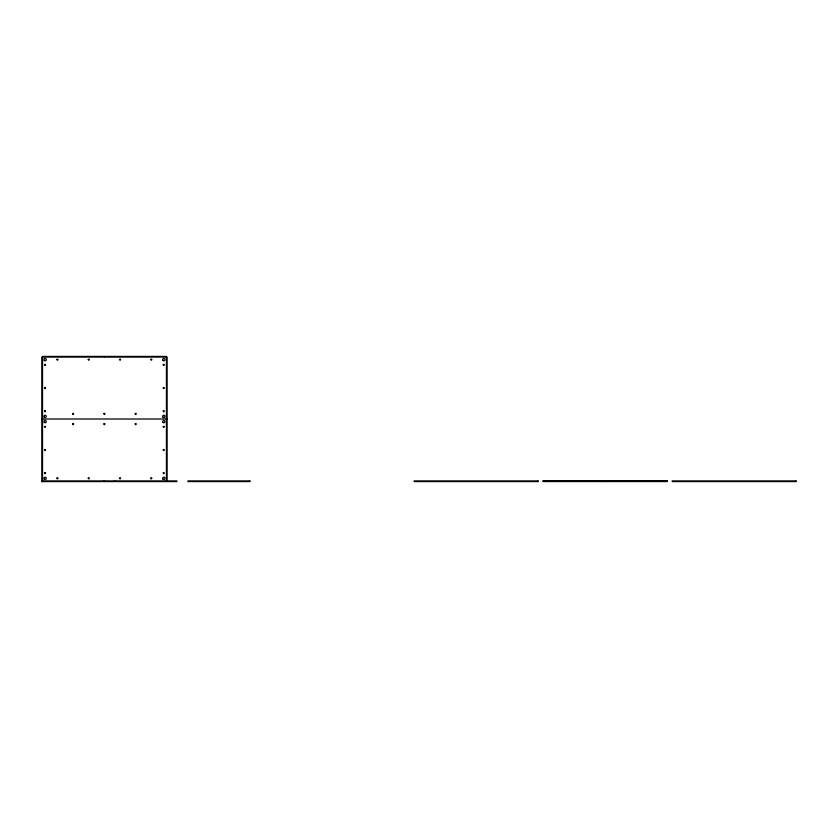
<?xml version="1.0" encoding="UTF-8"?>
<svg xmlns="http://www.w3.org/2000/svg" width="838" height="838" viewBox="0 0 838 838"><rect width="100%" height="100%" fill="white"/><g stroke="black" fill="none" stroke-linecap="round" stroke-linejoin="round"><path stroke-width="1.26" d="M41.9 419L167.066 419M41.9 480.96L176.87 480.96L176.87 481.578L41.9 481.578L41.9 357.04L167.066 357.04L167.066 480.96M543.171 480.96L667.079 480.96M543.171 481.263L667.079 481.263M605.12 480.96L605.12 481.578M166.437 481.578L166.437 356.422L42.529 356.422L42.529 481.578M114.911 480.96L114.911 481.578M104.478 356.422L104.478 357.04M104.478 480.96L104.478 481.578M103.86 480.96L103.86 481.578M44.529 364.708C45.294 367.096 46.383 363.022 44.529 364.708M44.529 387.858C45.294 390.246 46.383 386.171 44.529 387.858M44.529 411.018C45.294 413.406 46.383 409.332 44.529 411.018M44.529 426.657C45.294 429.046 46.383 424.971 44.529 426.657M44.529 449.817C45.294 452.206 46.383 448.131 44.529 449.817M56.942 359.492C57.707 361.88 58.796 357.805 56.942 359.492M44.529 472.967C45.294 475.356 46.383 471.281 44.529 472.967M56.942 478.184C57.707 480.572 58.796 476.497 56.942 478.184M72.581 413.731C73.356 416.119 74.446 412.045 72.581 413.731M72.581 423.944C73.356 426.343 74.446 422.258 72.581 423.944M88.231 359.492C88.996 361.88 90.085 357.805 88.231 359.492M88.231 478.184C88.996 480.572 90.085 476.497 88.231 478.184M103.881 413.731C104.645 416.119 105.735 412.045 103.881 413.731M103.881 423.944C104.645 426.343 105.735 422.258 103.881 423.944M119.52 359.492C120.284 361.88 121.384 357.805 119.52 359.492M119.52 478.184C120.284 480.572 121.384 476.497 119.52 478.184M135.169 413.731C135.934 416.119 137.023 412.045 135.169 413.731M135.169 423.944C135.934 426.343 137.023 422.258 135.169 423.944M150.809 359.492C151.573 361.88 152.673 357.805 150.809 359.492M163.221 364.708C163.986 367.096 165.086 363.022 163.221 364.708M150.809 478.184C151.573 480.572 152.673 476.497 150.809 478.184M163.221 387.858C163.986 390.246 165.086 386.171 163.221 387.858M163.221 411.018C163.986 413.406 165.086 409.332 163.221 411.018M163.221 426.657C163.986 429.046 165.086 424.971 163.221 426.657M163.221 449.817C163.986 452.206 165.086 448.131 163.221 449.817M163.221 472.967C163.986 475.356 165.086 471.281 163.221 472.967M667.079 480.645L543.171 480.645L543.171 481.578L667.079 481.578L667.079 480.645M249.881 480.96L187.922 480.96L187.922 481.578L249.881 481.578L249.881 480.96M538.059 480.96L414.15 480.96L414.15 481.578L538.059 481.578L538.059 480.96M796.1 480.96L672.191 480.96L672.191 481.578L796.1 481.578L796.1 480.96M163.012 360.466A1.152 1.152 0 0 0 164.939 359.952A1.152 1.152 0 0 0 163.536 358.549A1.152 1.152 0 0 0 163.012 360.466M163.012 417.209A1.152 1.152 0 0 0 164.939 416.685A1.152 1.152 0 0 0 163.536 415.281A1.152 1.152 0 0 0 163.012 417.209M44.32 360.466A1.152 1.152 0 0 0 46.237 359.952A1.152 1.152 0 0 0 44.833 358.549A1.152 1.152 0 0 0 44.32 360.466M44.32 417.209A1.152 1.152 0 0 0 46.237 416.685A1.152 1.152 0 0 0 44.833 415.281A1.152 1.152 0 0 0 44.32 417.209M163.012 479.158A1.152 1.152 0 0 0 164.939 478.645A1.152 1.152 0 0 0 163.536 477.241A1.152 1.152 0 0 0 163.012 479.158M163.012 422.415A1.152 1.152 0 0 0 164.939 421.902A1.152 1.152 0 0 0 163.536 420.498A1.152 1.152 0 0 0 163.012 422.415M44.32 479.158A1.152 1.152 0 0 0 46.237 478.645A1.152 1.152 0 0 0 44.833 477.241A1.152 1.152 0 0 0 44.32 479.158M44.32 422.415A1.152 1.152 0 0 0 46.237 421.902A1.152 1.152 0 0 0 44.833 420.498A1.152 1.152 0 0 0 44.32 422.415"/></g></svg>
